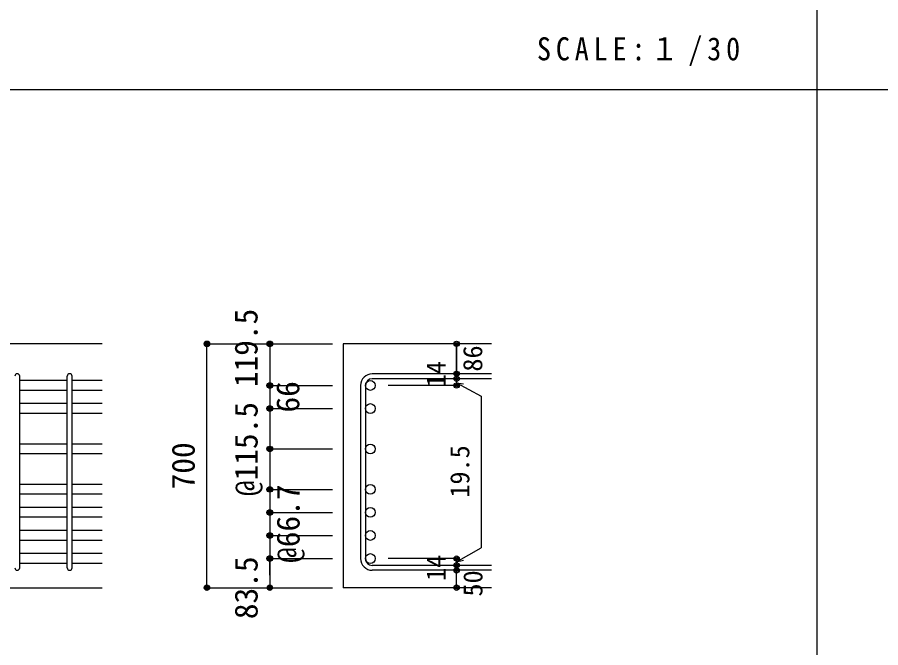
# Model space of a CAD drawing. Units: millimetres at full size, sheet at 1:30; details may follow other scales. Extents: x -5973 to 5954, y -4195 to 4201.
# Drawn here: x -3414 to -942, y -1820 to -15 of the extents above; entities that cross this region are included whole.
import ezdxf
from ezdxf.enums import TextEntityAlignment as Align

# ---------------------------------------------------------------- set-up
doc = ezdxf.new("R2010")
doc.units = ezdxf.units.MM
doc.header["$LTSCALE"] = 30
doc.header["$PDMODE"] = 32
doc.header["$PDSIZE"] = 15
for name, color, linetype in [('0-1_躯体線', 2, 'Continuous'), ('0-5_基礎梁筋', 7, 'Continuous'), ('0-6_スタラップ筋', 7, 'Continuous'), ('0-D_寸法', 4, 'Continuous'), ('6-7_文字', 7, 'Continuous'), ('F-0_枠', 6, 'Continuous')]:
    doc.layers.add(name, color=color, linetype=linetype)
doc.styles.add('ＭＳ ゴシック', font='')
doc.styles.get('ＭＳ ゴシック').set_extended_font_data('MS Gothic')

msp = doc.modelspace()

# ---------------------------------------------------------------- linework, layer by layer
at = {"layer": '0-1_躯体線'}
for p, q in [((-3170.8, -949.89), (-5020.8, -949.89)), ((-2055.8, -949.89), (-2480.8, -949.89)), ((-2480.8, -949.89), (-2480.8, -1647.89)), ((-3570.8, -1647.89), (-3170.8, -1647.89)), ((-2055.8, -1647.89), (-2480.8, -1647.89))]:
    msp.add_line(p, q, dxfattribs=at)
at = {"layer": '0-5_基礎梁筋'}
for p, q in [((-3270.8, -1055.09), (-3406.8, -1055.09)), ((-3170.8, -1055.09), (-3256.8, -1055.09)), ((-3270.8, -1083.09), (-3406.8, -1083.09)), ((-3170.8, -1083.09), (-3256.8, -1083.09)), ((-3270.8, -1121.09), (-3406.8, -1121.09)), ((-3170.8, -1121.09), (-3256.8, -1121.09)), ((-3270.8, -1149.09), (-3406.8, -1149.09)), ((-3170.8, -1149.09), (-3256.8, -1149.09)), ((-3270.8, -1236.74), (-3406.8, -1236.74)), ((-3170.8, -1236.74), (-3256.8, -1236.74)), ((-3270.8, -1264.74), (-3406.8, -1264.74)), ((-3170.8, -1264.74), (-3256.8, -1264.74)), ((-3270.8, -1352.39), (-3406.8, -1352.39)), ((-3170.8, -1352.39), (-3256.8, -1352.39)), ((-3270.8, -1380.39), (-3406.8, -1380.39)), ((-3170.8, -1380.39), (-3256.8, -1380.39)), ((-3270.8, -1418.39), (-3406.8, -1418.39)), ((-3170.8, -1418.39), (-3256.8, -1418.39)), ((-3270.8, -1446.39), (-3406.8, -1446.39)), ((-3170.8, -1446.39), (-3256.8, -1446.39)), ((-3270.8, -1484.39), (-3406.8, -1484.39)), ((-3170.8, -1484.39), (-3256.8, -1484.39)), ((-3270.8, -1512.39), (-3406.8, -1512.39)), ((-3170.8, -1512.39), (-3256.8, -1512.39)), ((-3270.8, -1550.39), (-3406.8, -1550.39)), ((-3170.8, -1550.39), (-3256.8, -1550.39)), ((-3270.8, -1578.39), (-3406.8, -1578.39)), ((-3170.8, -1578.39), (-3256.8, -1578.39))]:
    msp.add_line(p, q, dxfattribs=at)
at = {"layer": '0-5_基礎梁筋', "color": 3}
for centre in [(-2402.8, -1069.09), (-2402.8, -1135.09), (-2402.8, -1250.74), (-2402.8, -1366.39), (-2402.8, -1432.39), (-2402.8, -1498.39), (-2402.8, -1564.39)]:
    msp.add_circle(centre, 14, dxfattribs=at)
at = {"layer": '0-6_スタラップ筋'}
for p, q in [((-2055.8, -1035.59), (-2397.3, -1035.59)), ((-3406.8, -1590.89), (-3406.8, -1042.59)), ((-3270.8, -1590.89), (-3270.8, -1042.59)), ((-3256.8, -1590.89), (-3256.8, -1042.59)), ((-2055.8, -1049.59), (-2397.3, -1049.59)), ((-2430.8, -1069.09), (-2430.8, -1564.39)), ((-2416.8, -1069.09), (-2416.8, -1564.39)), ((-2055.8, -1583.89), (-2397.3, -1583.89)), ((-2055.8, -1597.89), (-2397.3, -1597.89))]:
    msp.add_line(p, q, dxfattribs=at)
for centre, radius, start, end in [((-3413.8, -1042.59), 7, 0, 180), ((-3263.8, -1042.59), 7, 0, 180), ((-2397.3, -1069.09), 33.5, 90, 180), ((-2397.3, -1069.09), 19.5, 90, 180), ((-2397.3, -1564.39), 33.5, 180, 270), ((-2397.3, -1564.39), 19.5, 180, 270), ((-3413.8, -1590.89), 7, 180, 0), ((-3263.8, -1590.89), 7, 180, 0)]:
    msp.add_arc(centre, radius, start, end, dxfattribs=at)
at = {"layer": '0-D_寸法'}
for p, q in [((-2870.8, -949.89), (-2690.8, -949.89)), ((-2870.8, -949.89), (-2690.8, -949.89)), ((-2870.8, -1647.89), (-2870.8, -949.89)), ((-2690.8, -949.89), (-2510.8, -949.89)), ((-2690.8, -949.89), (-2510.8, -949.89)), ((-2690.8, -949.89), (-2690.8, -1069.09)), ((-2155.8, -1049.59), (-2155.8, -1035.59)), ((-2155.8, -1052.09), (-2155.8, -1069.09)), ((-2155.8, -1061.84), (-2136.48, -1064.52)), ((-2155.8, -1061.84), (-2085.74, -1099.79)), ((-2690.8, -1069.09), (-2510.8, -1069.09)), ((-2690.8, -1069.09), (-2510.8, -1069.09)), ((-2690.8, -1069.09), (-2690.8, -1564.39)), ((-2690.8, -1069.09), (-2690.8, -1564.39)), ((-2155.8, -1069.09), (-2351.89, -1069.09)), ((-2085.74, -1099.79), (-2085.74, -1533.7)), ((-2690.8, -1135.09), (-2510.8, -1135.09)), ((-2690.8, -1135.09), (-2510.8, -1135.09)), ((-2690.8, -1250.74), (-2510.8, -1250.74)), ((-2690.8, -1366.39), (-2510.8, -1366.39)), ((-2690.8, -1432.39), (-2510.8, -1432.39)), ((-2690.8, -1498.39), (-2510.8, -1498.39)), ((-2155.8, -1574.14), (-2085.74, -1533.7)), ((-2690.8, -1564.39), (-2510.8, -1564.39)), ((-2155.8, -1564.39), (-2351.89, -1564.39)), ((-2155.8, -1583.89), (-2155.8, -1564.39)), ((-2155.8, -1574.14), (-2136.48, -1568.97)), ((-2155.8, -1597.89), (-2155.8, -1583.89)), ((-2155.8, -1647.89), (-2155.8, -1597.89)), ((-2870.8, -1647.89), (-2690.8, -1647.89)), ((-2690.8, -1647.89), (-2510.8, -1647.89))]:
    msp.add_line(p, q, dxfattribs=at)
for points in [[(-2155.8, -949.89), (-2155.8, -1035.59), (-2155.8, -949.89)], [(-2690.8, -1611.86), (-2690.8, -1564.39), (-2690.8, -1647.89)]]:
    msp.add_lwpolyline(points, dxfattribs=at)
for centre, radius in [((-2870.8, -949.89), 8), ((-2870.8, -949.89), 7.2), ((-2870.8, -949.89), 6.4), ((-2870.8, -949.89), 5.6), ((-2870.8, -949.89), 4.8), ((-2870.8, -949.89), 4), ((-2870.8, -949.89), 3.2), ((-2870.8, -949.89), 2.4), ((-2870.8, -949.89), 1.6), ((-2870.8, -949.89), 0.8), ((-2690.8, -949.89), 8), ((-2690.8, -949.89), 7.2), ((-2690.8, -949.89), 6.4), ((-2690.8, -949.89), 5.6), ((-2690.8, -949.89), 4.8), ((-2690.8, -949.89), 4), ((-2690.8, -949.89), 3.2), ((-2690.8, -949.89), 2.4), ((-2690.8, -949.89), 1.6), ((-2690.8, -949.89), 0.8), ((-2155.8, -949.89), 4), ((-2155.8, -949.89), 3.6), ((-2155.8, -949.89), 3.2), ((-2155.8, -949.89), 2.8), ((-2155.8, -949.89), 2.4), ((-2155.8, -949.89), 2), ((-2155.8, -949.89), 1.6), ((-2155.8, -949.89), 1.2), ((-2155.8, -949.89), 0.8), ((-2155.8, -949.89), 0.4), ((-2155.8, -1035.59), 4), ((-2155.8, -1035.59), 3.6), ((-2155.8, -1035.59), 3.2), ((-2155.8, -1035.59), 2.8), ((-2155.8, -1035.59), 2.4), ((-2155.8, -1035.59), 2), ((-2155.8, -1035.59), 1.6), ((-2155.8, -1035.59), 1.2), ((-2155.8, -1035.59), 0.8), ((-2155.8, -1035.59), 0.4), ((-2690.8, -1069.09), 8), ((-2690.8, -1069.09), 7.2), ((-2690.8, -1069.09), 6.4), ((-2155.8, -1049.59), 4), ((-2155.8, -1049.59), 3.6), ((-2155.8, -1049.59), 3.2), ((-2155.8, -1049.59), 2.8), ((-2155.8, -1049.59), 2.4), ((-2155.8, -1049.59), 2), ((-2155.8, -1049.59), 1.6), ((-2155.8, -1049.59), 1.2), ((-2155.8, -1049.59), 0.8), ((-2155.8, -1049.59), 0.4), ((-2690.8, -1069.09), 5.6), ((-2690.8, -1069.09), 4.8), ((-2690.8, -1069.09), 4), ((-2690.8, -1069.09), 3.2), ((-2690.8, -1069.09), 2.4), ((-2690.8, -1069.09), 1.6), ((-2690.8, -1069.09), 0.8), ((-2155.8, -1069.09), 4), ((-2155.8, -1069.09), 3.6), ((-2155.8, -1069.09), 3.2), ((-2155.8, -1069.09), 2.8), ((-2155.8, -1069.09), 2.4), ((-2155.8, -1069.09), 2), ((-2155.8, -1069.09), 1.6), ((-2155.8, -1069.09), 1.2), ((-2155.8, -1069.09), 0.8), ((-2155.8, -1069.09), 0.4), ((-2690.8, -1135.09), 8), ((-2690.8, -1135.09), 7.2), ((-2690.8, -1135.09), 6.4), ((-2690.8, -1135.09), 5.6), ((-2690.8, -1135.09), 4.8), ((-2690.8, -1135.09), 4), ((-2690.8, -1135.09), 3.2), ((-2690.8, -1135.09), 2.4), ((-2690.8, -1135.09), 1.6), ((-2690.8, -1135.09), 0.8), ((-2690.8, -1250.74), 8), ((-2690.8, -1250.74), 7.2), ((-2690.8, -1250.74), 6.4), ((-2690.8, -1250.74), 5.6), ((-2690.8, -1250.74), 4.8), ((-2690.8, -1250.74), 4), ((-2690.8, -1250.74), 3.2), ((-2690.8, -1250.74), 2.4), ((-2690.8, -1250.74), 1.6), ((-2690.8, -1250.74), 0.8), ((-2690.8, -1366.39), 8), ((-2690.8, -1366.39), 7.2), ((-2690.8, -1366.39), 6.4), ((-2690.8, -1366.39), 5.6), ((-2690.8, -1366.39), 4.8), ((-2690.8, -1366.39), 4), ((-2690.8, -1366.39), 3.2), ((-2690.8, -1366.39), 2.4), ((-2690.8, -1366.39), 1.6), ((-2690.8, -1366.39), 0.8), ((-2690.8, -1432.39), 8), ((-2690.8, -1432.39), 7.2), ((-2690.8, -1432.39), 6.4), ((-2690.8, -1432.39), 5.6), ((-2690.8, -1432.39), 4.8), ((-2690.8, -1432.39), 4), ((-2690.8, -1432.39), 3.2), ((-2690.8, -1432.39), 2.4), ((-2690.8, -1432.39), 1.6), ((-2690.8, -1432.39), 0.8), ((-2690.8, -1498.39), 8), ((-2690.8, -1498.39), 7.2), ((-2690.8, -1498.39), 6.4), ((-2690.8, -1498.39), 5.6), ((-2690.8, -1498.39), 4.8), ((-2690.8, -1498.39), 4), ((-2690.8, -1498.39), 3.2), ((-2690.8, -1498.39), 2.4), ((-2690.8, -1498.39), 1.6), ((-2690.8, -1498.39), 0.8), ((-2690.8, -1564.39), 8), ((-2690.8, -1564.39), 7.2), ((-2690.8, -1564.39), 6.4), ((-2690.8, -1564.39), 5.6), ((-2690.8, -1564.39), 4.8), ((-2690.8, -1564.39), 4), ((-2690.8, -1564.39), 3.2), ((-2690.8, -1564.39), 2.4), ((-2690.8, -1564.39), 1.6), ((-2690.8, -1564.39), 0.8), ((-2155.8, -1564.39), 4), ((-2155.8, -1583.89), 4), ((-2155.8, -1564.39), 3.6), ((-2155.8, -1583.89), 3.6), ((-2155.8, -1564.39), 3.2), ((-2155.8, -1583.89), 3.2), ((-2155.8, -1564.39), 2.8), ((-2155.8, -1583.89), 2.8), ((-2155.8, -1564.39), 2.4), ((-2155.8, -1583.89), 2.4), ((-2155.8, -1564.39), 2), ((-2155.8, -1583.89), 2), ((-2155.8, -1564.39), 1.6), ((-2155.8, -1564.39), 1.2), ((-2155.8, -1564.39), 0.8), ((-2155.8, -1564.39), 0.4), ((-2155.8, -1597.89), 4), ((-2155.8, -1597.89), 3.6), ((-2155.8, -1597.89), 3.2), ((-2155.8, -1597.89), 2.8), ((-2155.8, -1597.89), 2.4), ((-2155.8, -1597.89), 2), ((-2155.8, -1583.89), 1.6), ((-2155.8, -1597.89), 1.6), ((-2155.8, -1583.89), 1.2), ((-2155.8, -1597.89), 1.2), ((-2155.8, -1583.89), 0.8), ((-2155.8, -1597.89), 0.8), ((-2155.8, -1583.89), 0.4), ((-2155.8, -1597.89), 0.4), ((-2870.8, -1647.89), 7.2), ((-2870.8, -1647.89), 6.4), ((-2870.8, -1647.89), 5.6), ((-2870.8, -1647.89), 4.8), ((-2870.8, -1647.89), 4), ((-2870.8, -1647.89), 3.2), ((-2870.8, -1647.89), 2.4), ((-2870.8, -1647.89), 1.6), ((-2870.8, -1647.89), 0.8), ((-2690.8, -1647.89), 7.2), ((-2690.8, -1647.89), 6.4), ((-2690.8, -1647.89), 5.6), ((-2690.8, -1647.89), 4.8), ((-2690.8, -1647.89), 4), ((-2690.8, -1647.89), 3.2), ((-2690.8, -1647.89), 2.4), ((-2690.8, -1647.89), 1.6), ((-2690.8, -1647.89), 0.8), ((-2155.8, -1647.89), 4), ((-2155.8, -1647.89), 3.6), ((-2155.8, -1647.89), 3.2), ((-2155.8, -1647.89), 2.8), ((-2155.8, -1647.89), 2.4), ((-2155.8, -1647.89), 2), ((-2155.8, -1647.89), 1.6), ((-2155.8, -1647.89), 1.2), ((-2155.8, -1647.89), 0.8), ((-2155.8, -1647.89), 0.4)]:
    msp.add_circle(centre, radius, dxfattribs=at)
at = {"layer": '0-D_寸法', "color": 7}
for p in [(-2870.8, -949.89), (-2870.8, -949.89), (-2690.8, -949.89), (-2690.8, -949.89), (-2155.8, -949.89), (-2155.8, -1035.59), (-2690.8, -1069.09), (-2690.8, -1069.09), (-2155.8, -1049.59), (-2155.8, -1069.09), (-2690.8, -1135.09), (-2690.8, -1135.09), (-2690.8, -1250.74), (-2690.8, -1250.74), (-2690.8, -1250.74), (-2690.8, -1366.39), (-2690.8, -1366.39), (-2690.8, -1366.39), (-2690.8, -1432.39), (-2690.8, -1432.39), (-2690.8, -1432.39), (-2690.8, -1498.39), (-2690.8, -1498.39), (-2690.8, -1498.39), (-2690.8, -1564.39), (-2690.8, -1564.39), (-2690.8, -1564.39), (-2155.8, -1564.39), (-2155.8, -1564.39), (-2155.8, -1583.89), (-2155.8, -1597.89), (-2870.8, -1647.89), (-2690.8, -1647.89), (-2155.8, -1647.89)]:
    msp.add_point(p, dxfattribs=at)
at = {"layer": 'F-0_枠', "color": 2}
for p, q in [((-1124.64, 4201.15), (-1124.64, -4195.24)), ((-5972.88, -222.05), (3723.6, -222.05))]:
    msp.add_line(p, q, dxfattribs=at)

# ---------------------------------------------------------------- texts
at = {"layer": '0-D_寸法', "style": 'ＭＳ ゴシック'}
for s, height, p in [('119.5', 65.98, (-2706.06, -1073.89)), ('86', 54.99, (-2065.98, -1029.25)), ('14', 54.99, (-2171.03, -1074.26)), ('66', 65.98, (-2586.56, -1146.41)), ('@115.5', 65.98, (-2705.8, -1385.74)), ('700', 65.98, (-2885.8, -1366.39)), ('19.5', 54.99, (-2102.95, -1389.88)), ('@66.7', 65.98, (-2585.59, -1576.86)), ('14', 54.99, (-2171.06, -1628.57)), ('83.5', 65.98, (-2705.8, -1737.89)), ('50', 54.99, (-2065.47, -1673.07))]:
    msp.add_text(s, height=height, rotation=90, dxfattribs=at).set_placement(p, align=Align.BOTTOM_LEFT)
at = {"layer": '6-7_文字', "color": 2, "insert": (-1925.98, -154.55), "char_height": 65.98, "attachment_point": 7, "style": 'ＭＳ ゴシック'}
msp.add_mtext('\\T1.34;\\W0.9;SCALE:１/30', dxfattribs=at)

doc.saveas('drawing.dxf')
